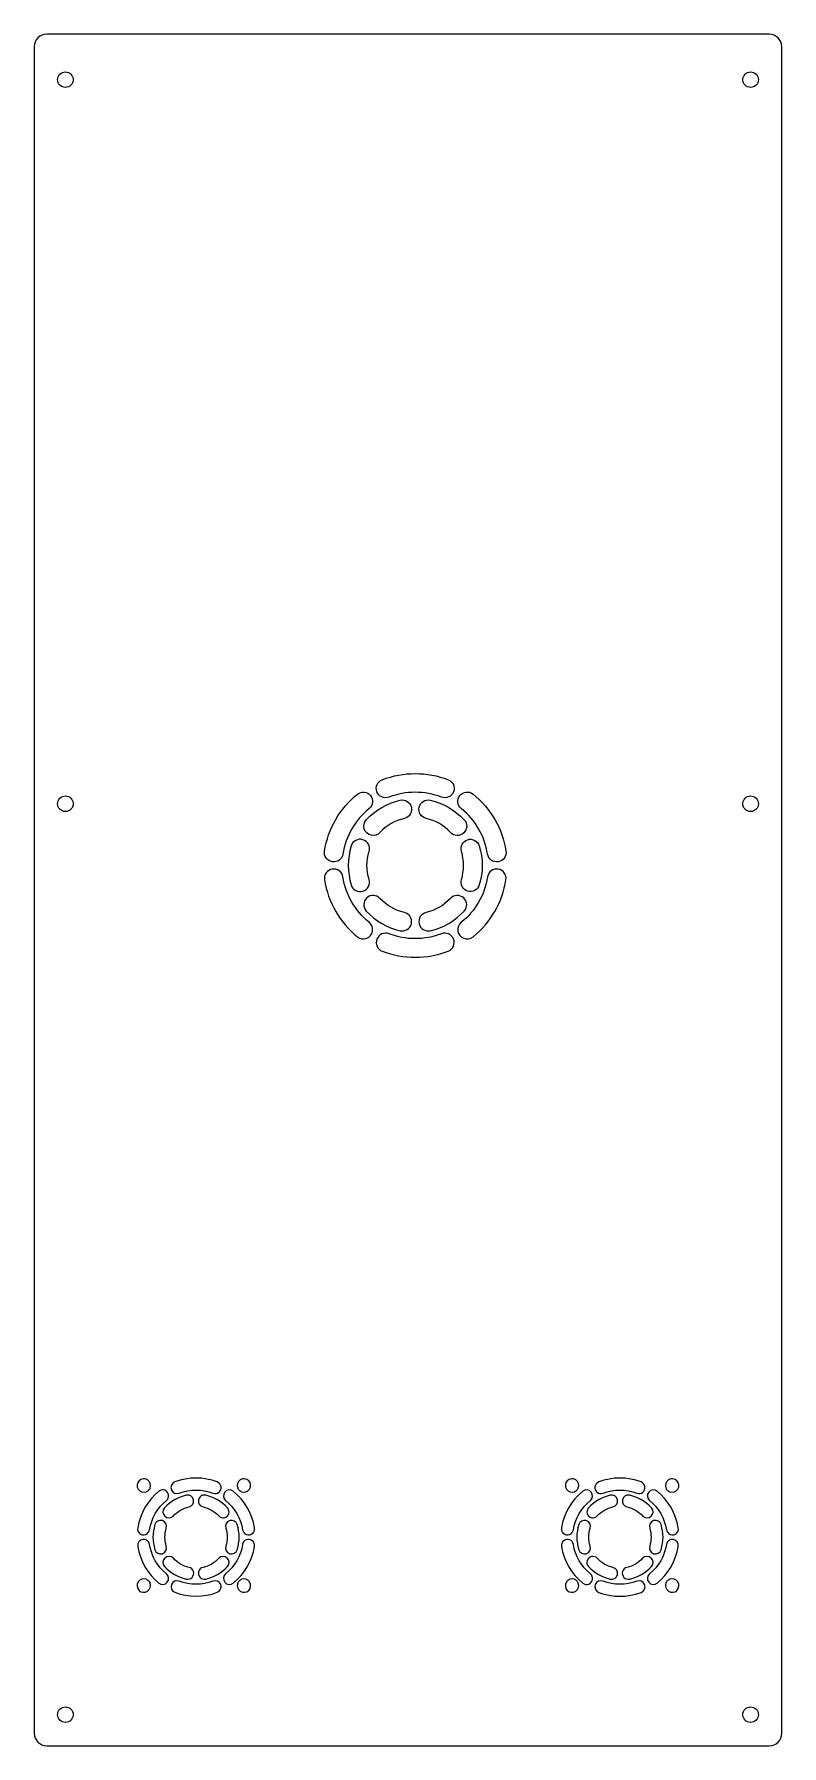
# Model space of a CAD drawing. Header units: millimetres. Extents: x -120 to 120, y -175 to 375.
import ezdxf

# ---------------------------------------------------------------- set-up
doc = ezdxf.new("R2010")
doc.units = ezdxf.units.MM
doc.layers.get('0').update_dxf_attribs({"linetype": 'CONTINUOUS'})

msp = doc.modelspace()

# ---------------------------------------------------------------- linework, layer by layer
for points in [[(120, 370.8, 0.414213), (116, 374.8), (-116, 374.8, 0.414214), (-120, 370.8), (-120, -170.8, 0.414213), (-116, -174.8), (116, -174.8, 0.414214), (120, -170.8)], [(10.75, 129.82, 0.185407), (-6.1, 129.82, -1), (-8.25, 135.42, -0.185407), (12.9, 135.42, -1)], [(-12.46, 126.15, 0.185407), (-20.88, 111.55, -1), (-26.81, 112.49, -0.185407), (-16.23, 130.81, -1)], [(-1.17, 122.98, 0.149195), (-9, 118.46, -1), (-13.39, 122.55, -0.149195), (-2.52, 128.83, -1)], [(13.66, 118.46, 0.149195), (5.82, 122.98, -1), (7.17, 128.83, -0.149195), (18.04, 122.55, -1)], [(25.54, 111.55, 0.185407), (17.11, 126.15, -1), (20.89, 130.81, -0.185407), (31.46, 112.49, -1)], [(-12.5, 112.41, 1), (-18.24, 114.16, 0.149195), (-18.24, 101.61, 1), (-12.5, 103.36, -0.149195)], [(17.15, 103.36, 0.149195), (17.15, 112.41, -1), (22.89, 114.16, -0.149195), (22.89, 101.61, -1)], [(-20.88, 104.21, 1), (-26.81, 103.27, 0.185407), (-16.23, 84.95, 1), (-12.46, 89.62, -0.185407)], [(17.11, 89.62, 1), (20.89, 84.95, 0.185407), (31.46, 103.27, 1), (25.54, 104.21, -0.185407)], [(-9, 97.3, 1), (-13.39, 93.21, 0.149195), (-2.52, 86.93, 1), (-1.17, 92.78, -0.149195)], [(5.82, 92.78, 1), (7.17, 86.93, 0.149195), (18.04, 93.21, 1), (13.66, 97.3, -0.149195)], [(-6.1, 85.94, 1), (-8.25, 80.34, 0.185407), (12.9, 80.34, 1), (10.75, 85.94, -0.185407)], [(-79.99, -93.06, 0.185407), (-86.79, -104.84, 1), (-82.98, -105.45, -0.185407), (-77.56, -96.06, 1)], [(-61.24, -90.09, 0.185407), (-74.85, -90.09, 1), (-73.47, -93.7, -0.185407), (-62.63, -93.7, 1)], [(-49.3, -104.84, 0.185407), (-56.11, -93.06, 1), (-58.54, -96.06, -0.185407), (-53.12, -105.45, 1)], [(56.11, -93.06, 0.185407), (49.3, -104.84, 1), (53.12, -105.45, -0.185407), (58.54, -96.06, 1)], [(74.85, -90.09, 0.185407), (61.24, -90.09, 1), (62.63, -93.7, -0.185407), (73.47, -93.7, 1)], [(86.79, -104.84, 0.185407), (79.99, -93.06, 1), (77.56, -96.06, -0.185407), (82.98, -105.45, 1)], [(-71.17, -94.33, 0.149195), (-78.16, -98.37, 1), (-75.34, -101, -0.149195), (-70.3, -98.09, 1)], [(-57.94, -98.37, 0.149195), (-64.93, -94.33, 1), (-65.8, -98.09, -0.149195), (-60.76, -101, 1)], [(64.93, -94.33, 0.149195), (57.94, -98.37, 1), (60.76, -101, -0.149195), (65.8, -98.09, 1)], [(78.16, -98.37, 0.149195), (71.17, -94.33, 1), (70.3, -98.09, -0.149195), (75.34, -101, 1)], [(-81.28, -103.77, 0.149195), (-81.28, -111.85, 1), (-77.59, -110.72, -0.149195), (-77.59, -104.9, 1)], [(-54.82, -111.85, 0.149195), (-54.82, -103.77, 1), (-58.51, -104.9, -0.149195), (-58.51, -110.72, 1)], [(54.82, -103.77, 0.149195), (54.82, -111.85, 1), (58.51, -110.72, -0.149195), (58.51, -104.9, 1)], [(81.28, -111.85, 0.149195), (81.28, -103.77, 1), (77.59, -104.9, -0.149195), (77.59, -110.72, 1)], [(-79.99, -122.56, 1), (-77.56, -119.56, -0.185407), (-82.98, -110.17, 1), (-86.79, -110.77, 0.185407)], [(-56.11, -122.56, 0.185407), (-49.3, -110.77, 1), (-53.12, -110.17, -0.185407), (-58.54, -119.56, 1)], [(49.3, -110.78, 0.185407), (56.11, -122.56, 1), (58.54, -119.56, -0.185407), (53.12, -110.17, 1)], [(79.99, -122.56, 0.185407), (86.79, -110.78, 1), (82.98, -110.17, -0.185407), (77.56, -119.56, 1)], [(-71.17, -121.28, 1), (-70.3, -117.52, -0.149195), (-75.34, -114.61, 1), (-78.16, -117.25, 0.149195)], [(-64.93, -121.28, 0.149195), (-57.94, -117.25, 1), (-60.76, -114.61, -0.149195), (-65.8, -117.52, 1)], [(57.94, -117.25, 0.149195), (64.93, -121.28, 1), (65.8, -117.52, -0.149195), (60.76, -114.61, 1)], [(71.17, -121.28, 0.149195), (78.16, -117.25, 1), (75.34, -114.61, -0.149195), (70.3, -117.52, 1)], [(-74.85, -125.52, 0.185407), (-61.24, -125.52, 1), (-62.63, -121.92, -0.185407), (-73.47, -121.92, 1)], [(61.24, -125.53, 0.185407), (74.85, -125.53, 1), (73.47, -121.92, -0.185407), (62.63, -121.92, 1)]]:
    msp.add_lwpolyline(points, format="xyb", close=True)
for centre in [(-110, 360.2), (110, 360.2), (-110, 127.7), (110, 127.7), (-110, -164.8), (110, -164.8)]:
    msp.add_circle(centre, 2.5)
for centre, start, end in [((-84.81, -91.22), -21.8135, 291.8132), ((-52.67, -91.22), -111.8135, 201.8132), ((52.67, -91.22), -21.8134, 291.8134), ((84.81, -91.22), -111.8134, 201.8134), ((-84.81, -123.36), -291.8135, 21.8132), ((-52.67, -123.36), -201.8135, 111.8132), ((52.67, -123.36), -291.8134, 21.8134), ((84.81, -123.36), -201.8134, 111.8134)]:
    msp.add_arc(centre, 2.16, start, end)
for points, knots in [([(-82.8, -92.03), (-82.94, -92.37), (-83.12, -92.59), (-83.27, -92.74), (-83.37, -92.85), (-83.49, -92.94), (-83.62, -93.03), (-83.77, -93.13), (-83.91, -93.19), (-84, -93.23)], [0, 0, 0, 0, 0.1124157, 0.1124157, 0.1124157, 0.1953817, 0.1953817, 0.1953817, 0.2991081, 0.2991081, 0.2991081, 0.2991081]), ([(-53.48, -93.23), (-53.52, -93.21), (-53.56, -93.2), (-53.59, -93.18), (-53.7, -93.13), (-53.81, -93.06), (-53.91, -92.99), (-54.02, -92.92), (-54.11, -92.84), (-54.2, -92.75), (-54.29, -92.66), (-54.37, -92.57), (-54.44, -92.46), (-54.51, -92.36), (-54.58, -92.25), (-54.63, -92.15), (-54.65, -92.11), (-54.66, -92.07), (-54.68, -92.03)], [1.2000196, 1.2000196, 1.2000196, 1.2000196, 1.2136363, 1.2136363, 1.2136363, 1.2511678, 1.2511678, 1.2511678, 1.2886993, 1.2886993, 1.2886993, 1.3262308, 1.3262308, 1.3262308, 1.3637623, 1.3637623, 1.3637623, 1.3773789, 1.3773789, 1.3773789, 1.3773789]), ([(53.48, -93.23), (53.52, -93.21), (53.56, -93.2), (53.6, -93.18), (53.7, -93.13), (53.81, -93.06), (53.91, -92.99), (54.02, -92.92), (54.11, -92.84), (54.2, -92.75), (54.29, -92.66), (54.37, -92.57), (54.44, -92.46), (54.51, -92.36), (54.58, -92.25), (54.63, -92.15), (54.65, -92.11), (54.66, -92.07), (54.68, -92.03)], [1.2000196, 1.2000196, 1.2000196, 1.2000196, 1.2136363, 1.2136363, 1.2136363, 1.2511678, 1.2511678, 1.2511678, 1.2886993, 1.2886993, 1.2886993, 1.3262308, 1.3262308, 1.3262308, 1.3637623, 1.3637623, 1.3637623, 1.3773789, 1.3773789, 1.3773789, 1.3773789]), ([(82.8, -92.03), (82.82, -92.07), (82.83, -92.11), (82.9, -92.25), (82.97, -92.36), (83.11, -92.57), (83.19, -92.66), (83.37, -92.84), (83.46, -92.92), (83.67, -93.06), (83.78, -93.13), (83.92, -93.2), (83.96, -93.21), (84, -93.23)], [0, 0, 0, 0, 0.0229638, 0.0229638, 0.0862589, 0.0862589, 0.1495541, 0.1495541, 0.2128492, 0.2128492, 0.2761443, 0.2761443, 0.2991081, 0.2991081, 0.2991081, 0.2991081]), ([(-84, -121.35), (-83.96, -121.37), (-83.92, -121.38), (-83.88, -121.4), (-83.78, -121.45), (-83.67, -121.52), (-83.57, -121.59), (-83.46, -121.66), (-83.37, -121.74), (-83.28, -121.83), (-83.19, -121.92), (-83.11, -122.01), (-83.04, -122.12), (-82.97, -122.22), (-82.9, -122.33), (-82.85, -122.44), (-82.83, -122.47), (-82.82, -122.51), (-82.8, -122.55)], [1.2000196, 1.2000196, 1.2000196, 1.2000196, 1.2136363, 1.2136363, 1.2136363, 1.2511678, 1.2511678, 1.2511678, 1.2886993, 1.2886993, 1.2886993, 1.3262308, 1.3262308, 1.3262308, 1.3637623, 1.3637623, 1.3637623, 1.3773789, 1.3773789, 1.3773789, 1.3773789]), ([(-54.68, -122.55), (-54.66, -122.51), (-54.65, -122.47), (-54.63, -122.44), (-54.58, -122.33), (-54.51, -122.22), (-54.44, -122.12), (-54.37, -122.01), (-54.29, -121.92), (-54.2, -121.83), (-54.11, -121.74), (-54.02, -121.66), (-53.91, -121.59), (-53.81, -121.52), (-53.7, -121.45), (-53.59, -121.4), (-53.56, -121.38), (-53.52, -121.37), (-53.48, -121.35)], [1.2000196, 1.2000196, 1.2000196, 1.2000196, 1.2136363, 1.2136363, 1.2136363, 1.2511678, 1.2511678, 1.2511678, 1.2886993, 1.2886993, 1.2886993, 1.3262308, 1.3262308, 1.3262308, 1.3637623, 1.3637623, 1.3637623, 1.3773789, 1.3773789, 1.3773789, 1.3773789]), ([(54.68, -122.55), (54.66, -122.51), (54.65, -122.47), (54.63, -122.44), (54.58, -122.33), (54.51, -122.22), (54.44, -122.12), (54.37, -122.01), (54.29, -121.92), (54.2, -121.83), (54.11, -121.74), (54.02, -121.66), (53.91, -121.59), (53.81, -121.52), (53.7, -121.45), (53.6, -121.4), (53.56, -121.38), (53.52, -121.37), (53.48, -121.35)], [1.2000196, 1.2000196, 1.2000196, 1.2000196, 1.2136363, 1.2136363, 1.2136363, 1.2511678, 1.2511678, 1.2511678, 1.2886993, 1.2886993, 1.2886993, 1.3262308, 1.3262308, 1.3262308, 1.3637623, 1.3637623, 1.3637623, 1.3773789, 1.3773789, 1.3773789, 1.3773789]), ([(84, -121.35), (83.96, -121.37), (83.92, -121.38), (83.78, -121.45), (83.67, -121.52), (83.46, -121.66), (83.37, -121.74), (83.19, -121.92), (83.11, -122.01), (82.97, -122.22), (82.9, -122.33), (82.83, -122.47), (82.82, -122.51), (82.8, -122.55)], [1.2000196, 1.2000196, 1.2000196, 1.2000196, 1.2136363, 1.2136363, 1.2511678, 1.2511678, 1.2886993, 1.2886993, 1.3262308, 1.3262308, 1.3637623, 1.3637623, 1.3773789, 1.3773789, 1.3773789, 1.3773789])]:
    msp.add_open_spline(points, degree=3, knots=knots)

doc.saveas('drawing.dxf')
